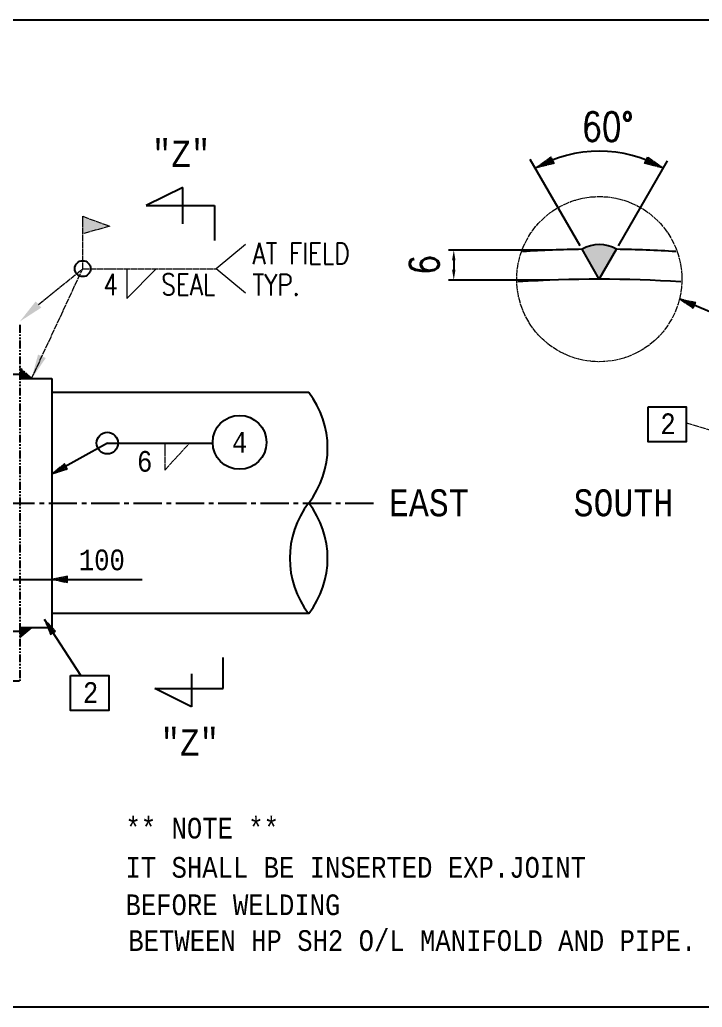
# Model space of a CAD drawing. Header units: inches. Extents: x 1047 to 1888, y -10 to 584.
# Drawn here: x 1479 to 1587.8, y 93.3 to 250.6 of the extents above; entities that cross this region are included whole.
import ezdxf
from ezdxf.enums import TextEntityAlignment as Align

# ---------------------------------------------------------------- set-up
doc = ezdxf.new("R2010")
doc.units = ezdxf.units.IN
doc.header["$MEASUREMENT"] = 0
for name, pattern in [('CENTER2', [1.125, 0.75, -0.125, 0.125, -0.125]), ('PHANTOM', [2.5, 1.25, -0.25, 0.25, -0.25, 0.25, -0.25]), ('Solid', [1, 1, 0])]:
    doc.linetypes.add(name, pattern=pattern)
for name, color, linetype in [('1', 7, 'Continuous'), ('2', 2, 'Continuous'), ('3', 7, 'Continuous'), ('4', 7, 'Continuous'), ('6', 6, 'PHANTOM'), ('DIM-LINES', 7, 'Continuous'), ('ISO-TEXT', 7, 'Continuous')]:
    doc.layers.add(name, color=color, linetype=linetype)
for name, color, linetype, lineweight in [('cloudMark', 1, 'Solid', 13), ('dimension', 2, 'Solid', 13), ('message', 2, 'Solid', 13), ('weldDimension', 2, 'Solid', 13), ('weldLabel', 2, 'Solid', 13)]:
    doc.layers.add(name, color=color, linetype=linetype, lineweight=lineweight)
doc.styles.add('fixedText', font='MONOTXT8.shx', dxfattribs={"width": 0.85})
doc.styles.add('MONOTXT', font='MONOTXT.shx', dxfattribs={"width": 0.8})
doc.styles.add('ROMAN S', font='romans.shx', dxfattribs={"width": 0.8, "bigfont": 'whgtxt.shx'})
doc.styles.add('ROMANS', font='romans.shx', dxfattribs={"width": 0.8})

msp = doc.modelspace()

# ---------------------------------------------------------------- hatches: boundary and pattern name
at = {"layer": '2'}
h = msp.add_hatch(color=1, dxfattribs=at)
h.dxf.hatch_style = 1
h.paths.add_polyline_path([(1568.67, 214.02), (1571.42, 209.26), (1574.17, 214.02, 0.267949)])
h = msp.add_hatch(color=1, dxfattribs=at)
h.dxf.hatch_style = 1
h.paths.add_polyline_path([(1480.95, 193.42), (1479.05, 193.42), (1479.05, 195.2)])
h = msp.add_hatch(color=1, dxfattribs=at)
h.dxf.hatch_style = 1
h.paths.add_polyline_path([(1480.95, 153.75), (1479.05, 153.75), (1479.05, 152.14)])

# ---------------------------------------------------------------- linework, layer by layer
at = {"color": 4}
msp.add_circle((1489.08, 210.93), 1.27, dxfattribs=at)
at = {"layer": '1', "color": 1, "linetype": 'CENTER2', "ltscale": 6}
msp.add_line((1422.92, 173.59), (1535.53, 173.59), dxfattribs=at)
at = {"layer": '2', "color": 2}
for p, q in [((1505.03, 223.87), (1499.19, 220.97)), ((1505.03, 218.08), (1505.03, 223.87)), ((1499.19, 220.97), (1510.1, 220.97)), ((1510.1, 220.97), (1510.1, 215.42)), ((1511.49, 144.06), (1511.49, 148.96)), ((1506.42, 146.38), (1506.42, 141.13)), ((1506.42, 141.13), (1500.57, 144.06)), ((1500.57, 144.06), (1511.49, 144.06))]:
    msp.add_line(p, q, dxfattribs=at)
at = {"layer": '2'}
msp.add_line((1493.01, 183.14), (1509.8, 183.14), dxfattribs=at)
at = {"layer": '2', "color": 4}
msp.add_line((1466.63, 161.43), (1498.58, 161.43), dxfattribs=at)
at = {"layer": '2', "color": 1}
msp.add_line((1479.05, 152.14), (1480.95, 153.75), dxfattribs=at)
at = {"layer": '2', "color": 2}
msp.add_lwpolyline([(1326.6, 250.59), (1673.9, 250.59), (1673.9, 93.25), (1326.6, 93.25)], close=True, dxfattribs=at)
at = {"layer": '2', "color": 4}
for points in [[(1579.19, 188.94), (1585.28, 188.94), (1585.28, 183.34), (1579.19, 183.34)], [(1487.16, 146.13), (1493.26, 146.13), (1493.26, 140.53), (1487.16, 140.53)]]:
    msp.add_lwpolyline(points, close=True, dxfattribs=at)
msp.add_circle((1514.09, 183.26), 4.29, dxfattribs=at)
at = {"layer": '2', "color": 2}
msp.add_circle((1493.01, 183.14), 1.72, dxfattribs=at)
at = {"layer": '2', "color": 4}
msp.add_arc((1571.42, 209.26), 20.39, 60, 120, dxfattribs=at)
at = {"layer": '3', "color": 2}
for p, q in [((1568.35, 214.59), (1560.4, 228.35)), ((1574.5, 214.59), (1582.29, 228.09))]:
    msp.add_line(p, q, dxfattribs=at)
at = {"layer": '3', "color": 4}
for p, q in [((1563.28, 213.9), (1547.37, 213.9)), ((1548.22, 212.26), (1548.22, 210.76)), ((1563.52, 209.12), (1547.37, 209.12))]:
    msp.add_line(p, q, dxfattribs=at)
for points in [[(1547.95, 212.26), (1548.5, 212.26), (1548.22, 213.9)], [(1547.95, 210.76), (1548.5, 210.76), (1548.22, 209.12)]]:
    msp.add_solid(points, dxfattribs=at)
at = {"layer": '4', "lineweight": 0}
for p, q in [((1515.05, 214.79), (1510.34, 210.93)), ((1496.12, 210.89), (1496.12, 206.2)), ((1496.12, 206.2), (1500.81, 210.89)), ((1515.01, 207.02), (1510.34, 210.93))]:
    msp.add_line(p, q, dxfattribs=at)
at = {"layer": '6', "color": 0, "linetype": 'ByBlock', "ltscale": 0.075}
for q in [(1568.67, 214.02), (1574.17, 214.02)]:
    msp.add_line((1571.42, 209.26), q, dxfattribs=at)
at = {"layer": '6'}
for p, q in [((1479.05, 201.96), (1479.05, 145.25)), ((1480.94, 193.43), (1479.05, 195.2)), ((1479.05, 194.07), (1477.76, 194.07)), ((1479.05, 153.14), (1477.76, 153.14)), ((1477.76, 145.25), (1479.05, 145.25))]:
    msp.add_line(p, q, dxfattribs=at)
at = {"layer": '6', "color": 2, "linetype": 'ByBlock'}
for p, q in [((1479.05, 193.42), (1484.18, 193.42)), ((1484.18, 193.42), (1484.18, 153.75)), ((1525.1, 191.2), (1484.18, 191.2)), ((1525.1, 155.97), (1484.18, 155.97)), ((1479.05, 153.75), (1484.18, 153.75))]:
    msp.add_line(p, q, dxfattribs=at)
at = {"layer": '6', "color": 2, "linetype": 'ByBlock', "ltscale": 0.075}
for radius, start, end in [(191.94, 90.8206, 93.6505), (191.94, 86.3495, 89.1794), (187.16, 86.0237, 93.9763)]:
    msp.add_arc((1571.42, 22.1), radius, start, end, dxfattribs=at)
at = {"layer": '6', "color": 0, "linetype": 'ByBlock', "ltscale": 0.075}
msp.add_arc((1571.42, 209.26), 5.5, 60, 120, dxfattribs=at)
at = {"layer": '6', "color": 2, "linetype": 'ByBlock'}
for centre, start, end in [((1513.75, 182.4), 322.1954, 37.8046), ((1536.45, 164.78), 142.1954, 217.8046), ((1513.75, 164.78), 322.1954, 37.8046)]:
    msp.add_arc(centre, 14.37, start, end, dxfattribs=at)
at = {"layer": 'cloudMark', "color": 6}
msp.add_circle((1571.42, 209.26), 13.16, dxfattribs=at)
at = {"layer": 'DIM-LINES', "color": 4}
for p, q in [((1607, 196.45), (1584.3, 206.06)), ((1493.01, 183.14), (1484.24, 178.22)), ((1488.76, 146.13), (1482.99, 155.01))]:
    msp.add_line(p, q, dxfattribs=at)
at = {"layer": 'dimension', "color": 4}
for p, q in [((1489.08, 210.93), (1489.08, 219.27)), ((1489.08, 219.27), (1493.42, 217.7)), ((1493.42, 217.7), (1489.08, 216.5)), ((1480.88, 193.31), (1489.08, 210.93)), ((1482.04, 205.23), (1489.08, 210.93)), ((1489.08, 210.93), (1510.34, 210.93))]:
    msp.add_line(p, q, dxfattribs=at)
at = {"layer": 'dimension', "color": 2}
for p, q in [((1502.19, 183.14), (1502.19, 178.85)), ((1502.19, 178.85), (1506.12, 183.14))]:
    msp.add_line(p, q, dxfattribs=at)
at = {"layer": 'dimension', "color": 4}
for points in [[(1489.08, 219.27), (1489.08, 216.5), (1493.42, 217.7)], [(1482.49, 204.73), (1479.06, 202.51), (1481.59, 205.72)], [(1483.19, 196.69), (1480.88, 193.31), (1481.97, 197.25)]]:
    msp.add_solid(points, dxfattribs=at)
at = {"layer": 'message', "color": 4, "flags": 128}
for points in [[(1561.23, 226.92), (1563.71, 228.77), (1564.23, 227.67), (1561.23, 226.92), (1561.78, 227.18), (1563.76, 228.66), (1564.18, 227.78), (1561.78, 227.18), (1562.33, 227.44), (1563.82, 228.55), (1564.13, 227.89), (1562.33, 227.44), (1562.88, 227.7), (1563.87, 228.44), (1564.08, 228), (1562.88, 227.7), (1563.42, 227.96), (1563.92, 228.33), (1564.02, 228.11), (1563.42, 227.96)], [(1581.61, 226.92), (1578.61, 227.67), (1579.13, 228.77), (1581.61, 226.92), (1581.07, 227.18), (1578.66, 227.78), (1579.08, 228.66), (1581.07, 227.18), (1580.52, 227.44), (1578.72, 227.89), (1579.03, 228.55), (1580.52, 227.44), (1579.97, 227.7), (1578.77, 228), (1578.98, 228.44), (1579.97, 227.7), (1579.42, 227.96), (1578.82, 228.11), (1578.92, 228.33), (1579.42, 227.96)]]:
    msp.add_lwpolyline(points, dxfattribs=at)
at = {"layer": 'weldDimension', "color": 4, "flags": 128}
for points in [[(1584.3, 206.06), (1586.4, 204.63), (1586.79, 205.55), (1584.3, 206.06), (1584.76, 205.87), (1586.44, 204.73), (1586.75, 205.46), (1584.76, 205.87), (1585.21, 205.68), (1586.48, 204.82), (1586.71, 205.37), (1585.21, 205.68), (1585.67, 205.48), (1586.51, 204.91), (1586.67, 205.28), (1585.67, 205.48), (1586.13, 205.29), (1586.55, 205), (1586.63, 205.19), (1586.13, 205.29)], [(1484.24, 178.22), (1486.65, 179.01), (1486.17, 179.88), (1484.24, 178.22), (1484.67, 178.47), (1486.61, 179.09), (1486.22, 179.79), (1484.67, 178.47), (1485.11, 178.71), (1486.56, 179.18), (1486.27, 179.7), (1485.11, 178.71), (1485.54, 178.95), (1486.51, 179.27), (1486.31, 179.61), (1485.54, 178.95), (1485.98, 179.2), (1486.46, 179.35), (1486.36, 179.53), (1485.98, 179.2)], [(1484.18, 161.43), (1486.67, 160.92), (1486.67, 161.92), (1484.18, 161.43), (1484.68, 161.43), (1486.67, 161.02), (1486.67, 161.82), (1484.68, 161.43), (1485.18, 161.43), (1486.67, 161.12), (1486.67, 161.72), (1485.18, 161.43), (1485.67, 161.43), (1486.67, 161.22), (1486.67, 161.62), (1485.67, 161.43), (1486.17, 161.42), (1486.67, 161.32), (1486.67, 161.52), (1486.17, 161.42)], [(1482.99, 155.01), (1483.93, 152.65), (1484.76, 153.19), (1482.99, 155.01), (1483.26, 154.59), (1484.01, 152.7), (1484.68, 153.14), (1483.26, 154.59), (1483.53, 154.17), (1484.1, 152.75), (1484.6, 153.08), (1483.53, 154.17), (1483.8, 153.75), (1484.18, 152.81), (1484.51, 153.03), (1483.8, 153.75), (1484.07, 153.34), (1484.26, 152.86), (1484.43, 152.97), (1484.07, 153.34)]]:
    msp.add_lwpolyline(points, dxfattribs=at)
at = {"layer": 'weldLabel', "color": 4, "flags": 128}
msp.add_lwpolyline([(1585.28, 186.38), (1595.73, 183.23)], dxfattribs=at)

# ---------------------------------------------------------------- texts
at = {"layer": '2', "style": 'fixedText', "width": 0.85}
msp.add_text('4', height=3.3, dxfattribs=at).set_placement((1514.09, 183.26), align=Align.MIDDLE_CENTER)
at = {"layer": '3', "color": 2, "insert": (1572.76, 233.56), "char_height": 4.59, "attachment_point": 5, "style": 'ROMAN S'}
msp.add_mtext('\\A1;60°', dxfattribs=at)
at = {"layer": '3', "color": 2, "insert": (1543.53, 211.54), "char_height": 4.59, "attachment_point": 5, "rotation": 90, "style": 'ROMAN S'}
msp.add_mtext('\\A1;6', dxfattribs=at)
at = {"layer": '4', "color": 2, "style": 'ROMANS', "width": 0.8}
for s, p in [('AT FIELD', (1516.15, 211.66)), ('4', (1492.38, 206.7)), ('SEAL', (1501.59, 206.7)), ('TYP.', (1516.15, 206.67))]:
    msp.add_text(s, height=3.39, dxfattribs=at).set_placement(p)
at = {"layer": 'ISO-TEXT', "color": 2, "style": 'MONOTXT', "width": 0.8566}
for s, height, p in [('2', 3.3, (1581.15, 184.57)), ('6', 3.3, (1497.74, 178.58)), ('EAST', 4.29, (1537.89, 171.48)), ('SOUTH', 4.29, (1567.32, 171.48)), ('100', 3.3, (1488.46, 162.88)), ('2', 3.3, (1489.12, 141.75)), ('** NOTE **', 3.3, (1495.9, 120.14)), ('IT SHALL BE INSERTED EXP.JOINT ', 3.3, (1495.9, 113.89)), ('BEFORE WELDING ', 3.3, (1495.9, 107.93)), ('BETWEEN HP SH2 O/L MANIFOLD AND PIPE.', 3.3, (1496.36, 102.23))]:
    msp.add_text(s, height=height, dxfattribs=at).set_placement(p)
at = {"layer": 'message', "style": 'fixedText', "width": 0.85}
for p in [(1500.1, 227.12), (1501.48, 133.32)]:
    msp.add_text('"Z"', height=4.228, dxfattribs=at).set_placement(p)

doc.saveas('drawing.dxf')
